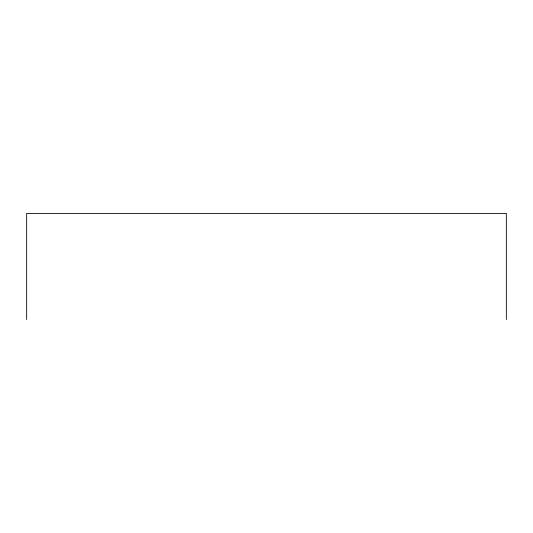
<?xml version="1.0" encoding="UTF-8"?>
<svg xmlns="http://www.w3.org/2000/svg" width="533" height="533" viewBox="0 0 533 533"><rect width="100%" height="100%" fill="white"/><g stroke="black" fill="none" stroke-linecap="round" stroke-linejoin="round"><path stroke-width="0.8" d="M506.35 319.56L506.35 213.44L26.65 213.44L26.65 319.56"/></g></svg>
